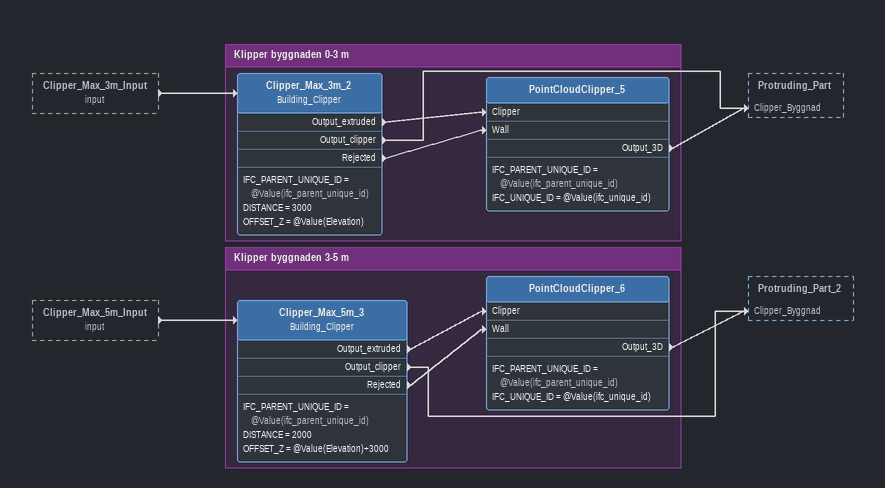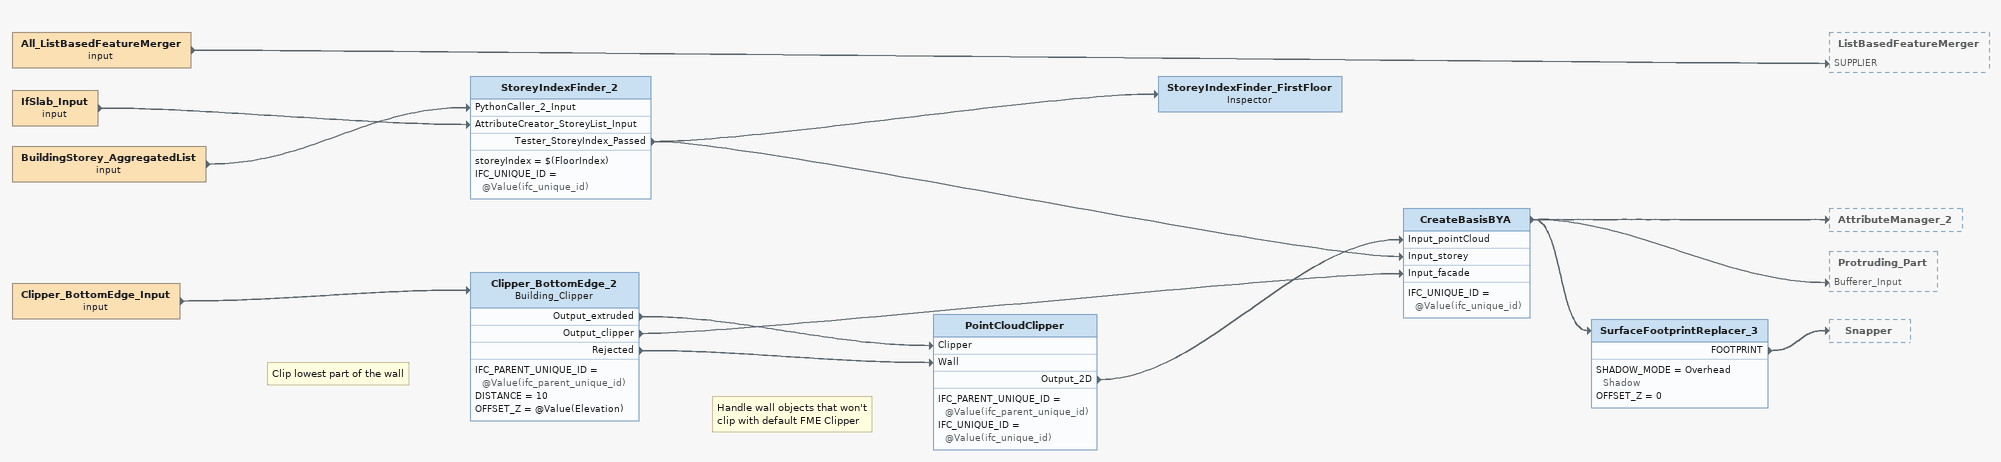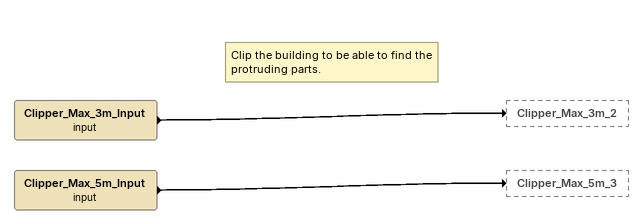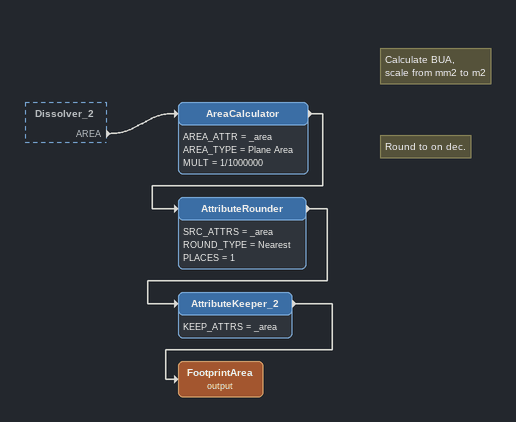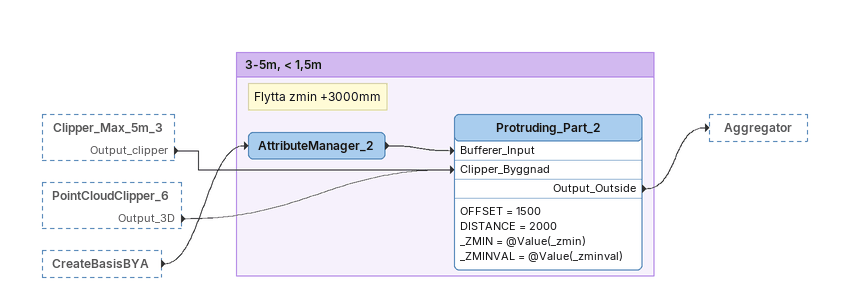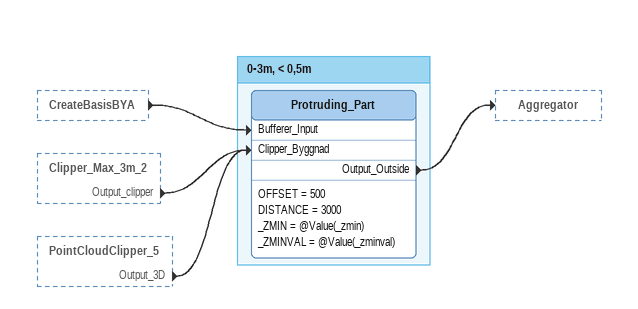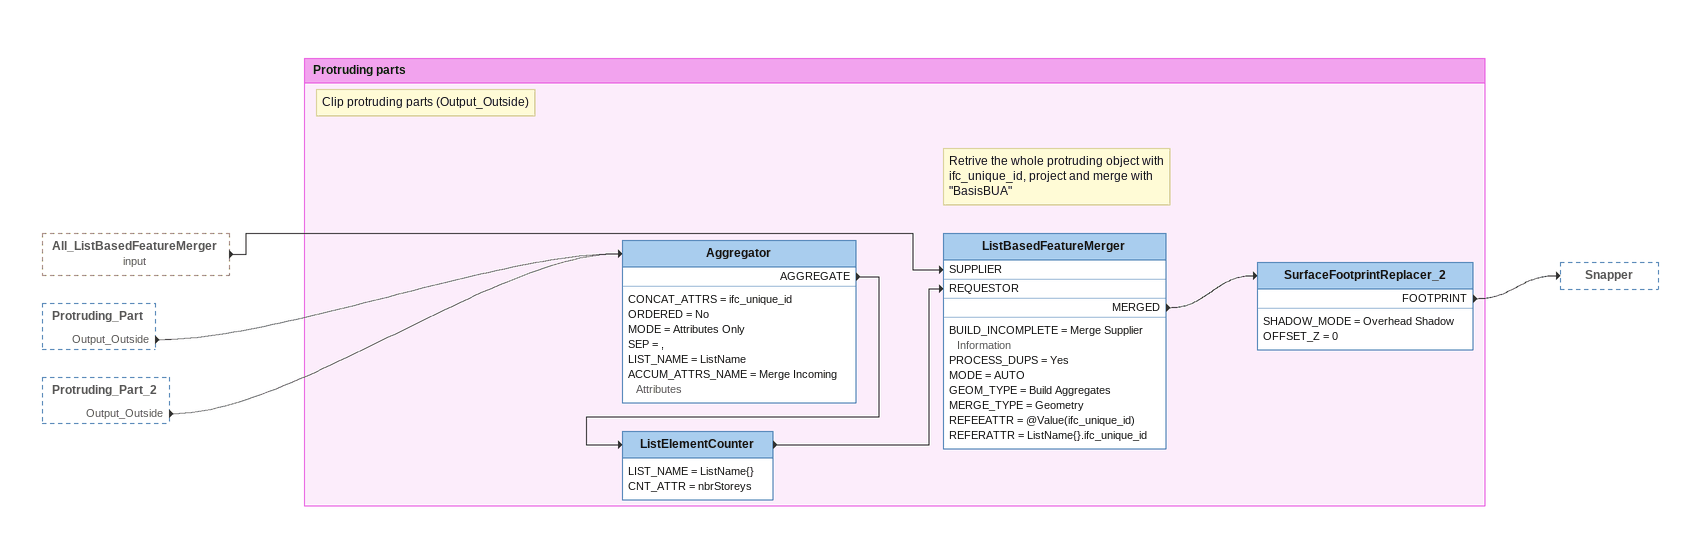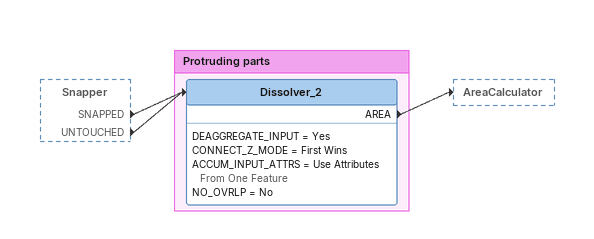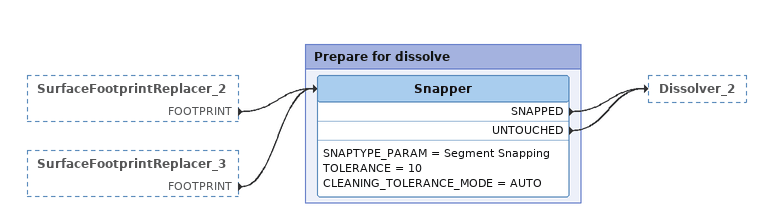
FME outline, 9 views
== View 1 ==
Clipper_Max_3m_Input (input) [outside]
    -> Clipper_Max_3m_2
Clipper_Max_5m_Input (input) [outside]
    -> Clipper_Max_5m_3

Bookmark: Klipper byggnaden 0-3 m
Clipper_Max_3m_2: Building_Clipper
    IFC_PARENT_UNIQUE_ID = @Value(ifc_parent_unique_id)
    DISTANCE = 3000
    OFFSET_Z = @Value(Elevation)
    Output_extruded -> PointCloudClipper_5 [Clipper]
    Output_clipper -> Protruding_Part [Clipper_Byggnad]
    Rejected -> PointCloudClipper_5 [Wall]
PointCloudClipper_5
    IFC_PARENT_UNIQUE_ID = @Value(ifc_parent_unique_id)
    IFC_UNIQUE_ID = @Value(ifc_unique_id)
    Output_3D -> Protruding_Part [Clipper_Byggnad]

Bookmark: Klipper byggnaden 3-5 m
Clipper_Max_5m_3: Building_Clipper
    IFC_PARENT_UNIQUE_ID = @Value(ifc_parent_unique_id)
    DISTANCE = 2000
    OFFSET_Z = @Value(Elevation)+3000
    Output_extruded -> PointCloudClipper_6 [Clipper]
    Output_clipper -> Protruding_Part_2 [Clipper_Byggnad]
    Rejected -> PointCloudClipper_6 [Wall]
PointCloudClipper_6
    IFC_PARENT_UNIQUE_ID = @Value(ifc_parent_unique_id)
    IFC_UNIQUE_ID = @Value(ifc_unique_id)
    Output_3D -> Protruding_Part_2 [Clipper_Byggnad]

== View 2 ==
All_ListBasedFeatureMerger (input)
    -> ListBasedFeatureMerger [SUPPLIER]
IfSlab_Input (input)
    -> StoreyIndexFinder_2 [AttributeCreator_StoreyList_Input]
BuildingStorey_AggregatedList (input)
    -> StoreyIndexFinder_2 [PythonCaller_2_Input]
StoreyIndexFinder_2
    storeyIndex = $(FloorIndex)
    IFC_UNIQUE_ID = @Value(ifc_unique_id)
    Tester_StoreyIndex_Passed -> CreateBasisBYA [Input_storey]
    Tester_StoreyIndex_Passed -> StoreyIndexFinder_FirstFloor
StoreyIndexFinder_FirstFloor: Inspector
Clipper_BottomEdge_Input (input)
    -> Clipper_BottomEdge_2
Note: Clip lowest part of the wall
Clipper_BottomEdge_2: Building_Clipper
    IFC_PARENT_UNIQUE_ID = @Value(ifc_parent_unique_id)
    DISTANCE = 10
    OFFSET_Z = @Value(Elevation)
    Output_extruded -> PointCloudClipper [Clipper]
    Output_clipper -> CreateBasisBYA [Input_facade]
    Rejected -> PointCloudClipper [Wall]
Note: Handle wall objects that won't clip with default FME Clipper
PointCloudClipper
    IFC_PARENT_UNIQUE_ID = @Value(ifc_parent_unique_id)
    IFC_UNIQUE_ID = @Value(ifc_unique_id)
    Output_2D -> CreateBasisBYA [Input_pointCloud]
CreateBasisBYA
    IFC_UNIQUE_ID = @Value(ifc_unique_id)
    -> AttributeManager_2
    -> Protruding_Part [Bufferer_Input]
    -> SurfaceFootprintReplacer_3
SurfaceFootprintReplacer_3
    SHADOW_MODE = Overhead Shadow
    OFFSET_Z = 0
    FOOTPRINT -> Snapper

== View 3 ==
Note: Clip the building to be able to find the protruding parts.
Clipper_Max_3m_Input (input)
    -> Clipper_Max_3m_2
Clipper_Max_5m_Input (input)
    -> Clipper_Max_5m_3

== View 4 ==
Dissolver_2 [outside]
    AREA -> AreaCalculator
Note: Calculate BUA, / scale from mm2 to m2
AreaCalculator
    AREA_ATTR = _area
    AREA_TYPE = Plane Area
    MULT = 1/1000000
    -> AttributeRounder
Note: Round to on dec.
AttributeRounder
    SRC_ATTRS = _area
    ROUND_TYPE = Nearest
    PLACES = 1
    -> AttributeKeeper_2
AttributeKeeper_2
    KEEP_ATTRS = _area
    -> FootprintArea (output)
FootprintArea (output)

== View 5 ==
Clipper_Max_5m_3 [outside]
    Output_clipper -> Protruding_Part_2 [Clipper_Byggnad]
PointCloudClipper_6 [outside]
    Output_3D -> Protruding_Part_2 [Clipper_Byggnad]
CreateBasisBYA [outside]
    -> AttributeManager_2

Bookmark: 3-5m, < 1,5m
Note: Flytta zmin +3000mm
AttributeManager_2
    -> Protruding_Part_2 [Bufferer_Input]
Protruding_Part_2
    OFFSET = 1500
    DISTANCE = 2000
    _ZMIN = @Value(_zmin)
    _ZMINVAL = @Value(_zminval)
    Output_Outside -> Aggregator

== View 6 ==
CreateBasisBYA [outside]
    -> Protruding_Part [Bufferer_Input]
Clipper_Max_3m_2 [outside]
    Output_clipper -> Protruding_Part [Clipper_Byggnad]
PointCloudClipper_5 [outside]
    Output_3D -> Protruding_Part [Clipper_Byggnad]

Bookmark: 0-3m, < 0,5m
Protruding_Part
    OFFSET = 500
    DISTANCE = 3000
    _ZMIN = @Value(_zmin)
    _ZMINVAL = @Value(_zminval)
    Output_Outside -> Aggregator

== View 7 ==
All_ListBasedFeatureMerger (input) [outside]
    -> ListBasedFeatureMerger [SUPPLIER]
Protruding_Part [outside]
    Output_Outside -> Aggregator
Protruding_Part_2 [outside]
    Output_Outside -> Aggregator

Bookmark: Protruding parts
Note: Clip protruding parts (Output_Outside)
Aggregator
    CONCAT_ATTRS = ifc_unique_id
    ORDERED = No
    MODE = Attributes Only
    SEP = ,
    LIST_NAME = ListName
    ACCUM_ATTRS_NAME = Merge Incoming Attributes
    AGGREGATE -> ListElementCounter
ListElementCounter
    LIST_NAME = ListName{}
    CNT_ATTR = nbrStoreys
    -> ListBasedFeatureMerger [REQUESTOR]
Note: Retrive the whole protruding object with ifc_unique_id, project and merge with "BasisBUA"
ListBasedFeatureMerger
    BUILD_INCOMPLETE = Merge Supplier Information
    PROCESS_DUPS = Yes
    MODE = AUTO
    GEOM_TYPE = Build Aggregates
    MERGE_TYPE = Geometry
    REFEEATTR = @Value(ifc_unique_id)
    REFERATTR = ListName{}.ifc_unique_id
    MERGED -> SurfaceFootprintReplacer_2
SurfaceFootprintReplacer_2
    SHADOW_MODE = Overhead Shadow
    OFFSET_Z = 0
    FOOTPRINT -> Snapper

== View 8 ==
Snapper [outside]
    SNAPPED -> Dissolver_2
    UNTOUCHED -> Dissolver_2

Bookmark: Protruding parts
Dissolver_2
    DEAGGREGATE_INPUT = Yes
    CONNECT_Z_MODE = First Wins
    ACCUM_INPUT_ATTRS = Use Attributes From One Feature
    NO_OVRLP = No
    AREA -> AreaCalculator

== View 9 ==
SurfaceFootprintReplacer_2 [outside]
    FOOTPRINT -> Snapper
SurfaceFootprintReplacer_3 [outside]
    FOOTPRINT -> Snapper

Bookmark: Prepare for dissolve
Snapper
    SNAPTYPE_PARAM = Segment Snapping
    TOLERANCE = 10
    CLEANING_TOLERANCE_MODE = AUTO
    SNAPPED -> Dissolver_2
    UNTOUCHED -> Dissolver_2
